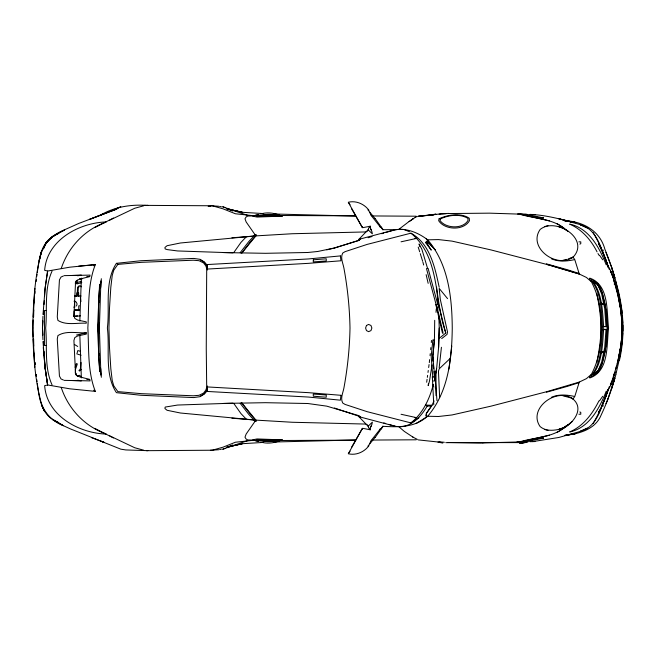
<?xml version="1.0" encoding="UTF-8"?>
<svg xmlns="http://www.w3.org/2000/svg" width="656" height="656" viewBox="0 0 656 656"><rect width="100%" height="100%" fill="white"/><g stroke="black" fill="none" stroke-linecap="round" stroke-linejoin="round"><path stroke-width="0.98" d="M79.835 321.071L81.344 278.103M98.843 322.883L98.843 333.117M33.612 316.955L33.792 309.886M100.794 374.322L100.917 375.011L99.376 328L100.917 280.989L100.794 281.678M91.34 437.56L104.206 442.431L70.348 428.876L63.247 425.629L52.775 419.619L63.452 425.67C51.455 421.201 42.771 411.271 40.147 398.758C34.497 375.609 33.169 351.739 32.8 328C33.169 304.261 34.497 280.391 40.147 257.242C42.796 244.352 51.963 234.331 64.419 230.125L52.775 236.381L46.158 242.876L52.775 236.381L63.247 230.371L78.876 223.393L116.907 209.018L89.388 219.448L104.206 213.569L101.081 214.742C114.849 206.96 130.175 204.426 145.771 205.328M438.618 347.278L439.225 328.041L438.839 315.864M382.325 426.293C397.405 427.113 413.944 427.876 426.236 417.265L428.024 415.847C448.45 391.624 451.886 358.537 452.255 328.041C451.992 297.529 448.409 264.45 428.024 240.235L426.236 238.817M32.882 328L33.12 319.931M33.21 316.905L34.907 288.378M439.225 328.041L438.618 347.319L436.593 368.877L434.584 378.438M74.128 315.331L74.128 310.993M42.952 316.307L42.46 328L42.952 339.693M43.034 314.363L45.1 288.255L47.617 271.043L69.782 267.189L95.317 264.63C87.453 284.737 89.036 306.836 87.847 328C89.036 349.164 87.453 371.263 95.317 391.37L69.782 388.811L47.617 384.957L44.657 385.687C46.773 415.633 78.786 433.157 106.19 434.075L105.788 434.034M99.425 302.432L99.515 300.391M620.97 344.966L621.191 340.989M621.568 334.019L621.847 329.033M207.247 389.713L207.476 386.007L206.911 390.722L203.86 394.289L200.047 396.683L193.594 397.577L140.901 395.265L116.424 392.665C104.148 374.133 110.036 349.008 107.371 328C110.036 306.992 104.148 281.867 116.424 263.335L140.901 260.735L193.594 258.423L200.047 259.317L203.86 261.711L206.911 265.278L207.476 269.993L207.247 266.287M368.631 428.188L368.352 425.99L372.37 422.136L371.878 424.489L369.443 429.483L370.46 429.811L362.465 428.27L348.295 453.763C356.093 455.633 364.285 452.05 368.959 445.678M42.935 320.866L42.46 328L42.935 335.134M43.337 314.749L43.608 310.673M44.018 304.564L44.288 300.489M44.559 296.414L45.1 288.255L47.617 271.043L44.657 270.313C46.773 240.367 78.786 222.843 106.19 221.925L105.788 221.966M100.753 287.41L101.319 278.718M34.219 302.834L34.424 299.767M602.511 329.025C601.388 344.375 601.462 361.308 592.352 374.478L597.46 371.64L602.134 363.522L605.742 346.876L607.128 329.033M436.019 312.354L436.265 308.919M606.037 329.058L604.734 347.36L601.683 362.022L598.231 370.542L592.917 374.806C602.61 361.382 602.511 343.859 603.717 328.041C602.511 312.223 602.61 294.7 592.917 281.276L598.231 285.54L601.683 294.06L604.734 308.722L606.037 327.024M622.011 342.973L620.305 353.6M622.232 339.988L622.749 333.018M622.897 331.026L622.897 325.056M100.171 286.303L100.024 288.14L100.245 286.27M430.672 349.632L430.853 347.598M431.304 342.506L431.484 340.472M432.607 359.898L434.477 337.496L434.707 320.3M445.645 332.789L438.495 304.048L437.806 303.843M429.311 362.604L429.623 359.619M430.049 355.634L430.262 353.641M34.834 293.699L35.055 291.666M36.17 281.49L36.392 279.456M81.057 362.538L80.335 369.205L78.958 370.542L79.565 371.034L81.147 369.484M439.184 367.663L441.422 347.278M448.934 369.123L451.771 346.024M428.434 383.629L428.188 385.605L429.442 381.3L432.05 364.933M99.581 284.401L97.506 328L99.581 371.599M426.679 382.251L427.072 379.307M427.343 377.348L427.605 375.38M428.007 372.436L428.27 370.476M428.671 367.524L429.065 364.58M36.761 276.43L37.039 274.454M37.318 272.478C39.04 259.063 41.008 241.957 54.801 235.406L50.537 238.046M619.428 360.431C625.398 334.568 623.585 307.443 615.935 282.129M619.617 357.438L619.961 355.519M617.878 361.94C625.34 331.903 622.036 299.972 610.736 271.33L611.384 273.117L610.654 270.928L612.811 276.406L610.777 271.207L610.334 271.33M618.231 359.242L620.601 346.868M596.73 362.711C602.569 335.077 604.627 303.285 589.424 278.316L590.031 278.193C609.367 285.278 606.464 311.6 608.588 328.041C606.464 344.482 609.367 370.804 590.031 377.889L589.424 377.766C604.627 352.797 602.569 321.005 596.73 293.371M617.878 361.243L620.847 346.229L617.919 362.055L610.654 385.154L612.811 379.676L610.777 384.875L610.334 384.752M618.288 360.193C624.979 334.035 622.618 306.245 614.311 280.752L615.369 284.196L612.524 275.266M432.534 388.163L433.345 384.301C429.713 398.832 422.833 413.362 410.935 422.907L367.089 411.665L345.007 404.399L342.694 402.981C340.185 398.159 343.031 392.821 343.916 387.958C347.549 368.188 349.632 348.139 350.001 328.041C349.632 307.935 347.549 287.894 343.916 268.124C343.031 263.261 340.185 257.923 342.694 253.101L345.007 251.683L367.089 244.417L410.935 233.175C430.049 243.589 434.994 267.615 439.184 287.246M436.593 368.877L434.559 378.52L434.764 380.529M615.976 374.076L616.181 373.141M616.296 372.534L619.1 360.316M76.76 283.269L77.49 280.178M63.419 275.987L61.016 277.053L59.434 279.94L57.277 316.955L57.925 320.407C66.166 325.655 76.982 322.686 86.264 323.211L86.264 321.866L77.736 320.087L74.817 318.422L73.923 315.495L75.506 283.064L76.481 280.67L79.442 279.21L89.716 276.57L90.077 275.11L64.222 275.635M615.935 374.355C612.155 388.245 607.358 401.898 601.199 414.912C595.369 429.582 578.838 433.911 564.603 435.436M615.656 369.041L616.451 366.089M616.984 364.129L618.042 360.193M76.883 353.978L77.818 350.566L80.401 351.304M426.646 242.671L427.089 241.129L435.166 249.813L427.089 240.965L425.465 242.507L431.271 250.141L426.646 242.671L425.465 242.507M368.959 210.322C364.285 203.95 356.093 200.367 348.295 202.237L362.465 227.73L370.46 226.189L369.443 226.517L371.878 231.511L372.37 233.864L368.352 230.01L368.557 229.313M611.671 388.647L614.836 378.217L607.94 398.881M76.481 305.999L77.088 304.007L76.317 302.104L74.8 301.506M615.369 371.919L612.524 380.816M607.554 390.476C601.38 405.236 598.526 426.515 580.33 431.353L587.358 428.147L580.011 431.517L558.781 437.478L532.672 441.619M75.12 367.319L76.358 363.563L77.334 363.924L75.202 370.181M613.171 378.865L609.719 387.352L607.653 390.435M608.342 389.172L602.536 405.006L602.618 405.736L603.553 405.9M604.971 398.922L609.375 386.474M601.29 366.36C609.252 341.784 609.252 314.298 601.29 289.722M613.557 375.839L614.59 372.977M604.611 398.922L608.342 389.131C604.676 401.128 599.354 412.599 593.163 423.481M362.219 429.565L362.219 428.712L351.542 447.31M606.234 391.165C599.486 408.253 589.277 427.884 569.654 431.96C583.34 426.17 592.442 413.838 598.928 400.906M61.254 268.452C68.257 247.312 84.304 230.043 105.321 222.359M601.281 406.769L604.242 399.791M605.947 403.711L607.981 398.922M371.558 425.301L369.443 429.483M46.158 242.835L43.394 248.919L46.355 242.425M434.01 400.931L432.001 405.252L426.4 413.534L426.072 416.166L426.4 413.247L432.001 405.252L425.711 405.129L427.212 406.023L430.91 406.146M75.219 283.146L76.522 280.383M367.393 231.199L368.065 229.764L358.889 239.342L395.552 229.641L382.325 229.707M100.917 281.235C97.309 296.266 99.581 312.592 98.072 328C99.581 343.408 97.309 359.734 100.917 374.765M572.212 421.488L563.693 428.188C556.009 430.27 546.866 432.206 540.142 426.605C527.408 408.54 556.747 386.843 572.983 398.996C584.537 408.852 573.442 422.817 563.693 428.188L556.993 432.534M598.477 412.517L599.699 410.082M366.04 424.071L292.24 422.259L255.865 420.111L246.164 434.034L244.983 437.199L246.082 438.987L247.788 439.955L255.053 440.119L235.406 442.234L223.106 447.146L212.306 450.229L147.805 450.672L125.763 449.942L120.811 449.171L101.081 441.258M371.558 230.699L369.697 226.427M600.953 367.294L597.952 372.124L591.581 376.593L590.884 374.765L586.464 378.619L579.281 382.071L546.44 391.771L491.024 406.146L452.058 414.953L438.495 416.494L427.499 416.248M52.045 271.125C44.075 288.607 47.412 309.279 45.666 328C47.412 346.721 44.075 367.393 52.045 384.875M369.549 443.595L370.615 441.898M78.556 286.016L77.531 287.607L77.129 295.446L77.941 295.446L78.31 287.894L79.794 285.581M348.943 452.911L350.083 451.164M358.889 239.342L360.374 238.85L359.258 240.235L334.371 247.993L317.766 251.478L307.787 252.494L265.401 253.306L223.352 252.576M359.258 240.317L359.742 239.588M602.7 396.281L599.535 400.824M375.166 437.445L383.047 426.318L380.447 429.442L382.719 426.769M399.201 426.769C411.796 426.949 421.382 416.093 427.212 406.023M117.842 264.393L113.783 270.157L112.242 275.389L110.823 287.287L109.478 308.64L108.953 328L109.478 347.36L110.823 368.713L112.242 380.611L113.783 385.843L117.842 391.607L141.507 393.682L193.348 395.789L199.03 395.306L203.54 393.116L205.812 390.148L206.706 387.589L206.255 348.418L206.706 268.411L205.812 265.852L203.54 262.884L199.03 260.694L193.348 260.211L141.507 262.318L117.842 264.393L116.424 263.335M572.983 398.996L574.771 396.478L579.281 382.071L578.666 382.76L567.301 386.376L546.481 392.222M375.093 437.363L367.942 446.129M241.9 253.019L255.865 235.889L292.24 233.741L366.04 231.929M370.542 441.299L380.406 428.835L379.594 429.565M612.409 380.136L614.557 377.61L612.917 378.504M573.516 256.717C589.826 238.53 555.37 216.824 540.142 229.477C527.268 247.804 557.403 269.6 573.516 256.717L571.77 257.931L568.194 258.89M207.189 390.64L204.311 393.928L200.334 396.117M246.443 236.66L240.965 242.384L233.946 252.33L232.847 252.822L177.555 250.953L167.288 249.616L165.14 248.919L164.935 247.46L167.083 245.713L180.359 242.999L255.865 235.889L246.164 221.966L244.983 218.801L246.082 217.013L247.788 216.045L255.053 215.881L235.406 213.766L223.106 208.854L212.306 205.771L144.435 205.369M611.064 382.407L612.122 381.382M450.27 358.365L439.184 368.836L438.454 371.23L439.635 397.216M417.347 439.389L412.763 437.035M438.864 338.594L445.883 332.994C433.862 300.218 440.627 257.546 410.935 233.175M441.701 338.594L447.023 334.412L447.507 331.936L440.324 299.505L439.184 288.419L447.548 298.611M146.378 450.672L147.805 450.672M448.196 442.48L479.052 443.005L517.74 441.988M93.685 265.811L95.317 264.63L78.712 266.131M409.106 221.564L412.763 218.965M409.557 221.318L413.206 218.801M563.766 428.024C551.614 437.486 535.378 437.347 521.11 441.463L520.454 441.578M409.106 221.482L398.758 229.395L395.552 229.723C406.654 227.935 417.97 232.7 426.81 239.178M412.763 219.047L415.199 217.423M410.935 422.907L418.93 417.831M416.166 423.481L426.81 416.904M415.199 217.505L416.535 216.611M367.393 424.801L368.065 426.236L358.889 416.658L395.552 426.359L398.758 426.687L404.358 431.435L413.206 437.281M77.318 376.405L79.36 375.248L81.475 376.995M94.743 227.648L113.463 218.03M55.58 235.004L58.696 233.413M109.683 220.162L134.734 208.247L143.664 205.812M147.805 205.328L146.378 205.328M578.912 241.859L580.781 241.859L580.781 243.729L579.847 244.089M225.377 448.36L222.581 449.253L248.124 440.455M232.855 444.94L226.353 447.384L242.425 443.694L228.755 446.703L242.466 443.694L263.548 442.415M368.352 230.01L368.631 227.812M280.629 440.406L281.522 440.324L256.594 439.717C265.032 441.742 272.535 440.75 280.989 440.324C274.552 442.939 267.213 444.202 260.489 441.906M443.046 333.601L442.357 332.666L435.822 304.54L438.495 304.048M359.094 239.465L360.111 239.12M551.352 397.331C558.592 394.084 566.759 394.764 574.328 396.404M358.299 240.613L334.371 248.066L326.745 249.854M368.082 237.743L372.009 236.513M381.817 233.733L383.776 233.077M385.736 232.503L395.552 229.641M544.529 226.64L548.022 225.623M219.735 449.622L221.498 449.13M81.787 282.621L76.883 283.958L76.678 282.613L81.557 281.309M562.84 260.334L566.407 259.374M416.535 216.693L417.347 216.611M260.489 214.094C267.213 211.798 274.552 213.061 280.989 215.676C272.535 215.25 265.032 214.258 256.594 216.283L281.522 215.676L280.629 215.594M259.358 440.488L260.252 440.242C264.991 441.832 270.165 442.185 274.995 440.783M549.441 435.166L520.659 441.824L516.887 442.029M254.528 215.84L253.019 216.242L257.078 217.054L282.572 216.119L281.645 215.922M76.522 335.019L86.264 332.789L86.264 334.134L77.736 335.913L74.817 337.578L73.923 340.505L75.506 372.936L76.481 375.33L79.442 376.79L89.716 379.43L90.077 380.89L64.222 380.365M401.054 241.802L416.781 238.366L414.854 238.538M281.645 440.078L282.572 439.881L257.078 438.946L253.019 439.758L254.528 440.16M428.27 215.496L440.971 213.766M527.891 442.046L523.07 443.038L519.593 443.038M574.328 259.678C566.759 261.318 558.592 261.998 551.352 258.743M428.253 215.578L436.019 214.135L418.323 216.365L433.378 214.865L418.118 216.201M567.243 434.944L575.911 433.419M603.553 250.182L602.618 250.346L602.536 251.076L609.375 269.608M77.654 275.774L80.549 275.307M569.941 258.226L571.77 257.931M74.046 301.211L74.899 301.088M600.281 352.395L604.848 351.788M600.281 352.157L604.848 351.583L604.848 352.518M600.281 353.092L602.11 352.862M433.419 381.013L435.043 380.816L432.853 356.782M436.994 400.685L435.043 376.995L432.329 376.79L433.78 404.777M218.891 449.721L210.396 450.27M255.135 235.971L255.865 235.889M280.26 440.406L280.989 440.324M73.841 316.512L80.54 315.823M439.143 214.217L446.269 213.708M231.912 237.8L254.126 236.053M73.554 316.11L77.482 315.848M449.155 213.544L489.565 213.159L519.97 214.135L549.441 220.916M441.578 213.725L448.647 213.405M73.759 307.131L74.817 307.09L74.571 301.17M70.799 275.512L81.516 275.143M529.958 441.701L534.952 441.545M273.462 442.021L355.396 439.987M223.352 403.424L265.401 402.694L307.787 403.506L326.745 406.146L359.258 415.765M427.499 239.834L438.495 239.588L452.058 241.129L491.024 249.936L550.655 265.442L579.281 274.011L586.464 277.463L590.884 281.317L591.581 279.489L597.952 283.958L600.953 288.788M275.495 440.586L261.859 440.611M74.53 309.648L79.442 309.566L78.753 309.566L78.753 305.835L79.524 305.835M519.593 443.087L523.07 443.038L520.233 442.39M480.807 442.652L485.063 442.603M274.79 440.299L261.76 440.414M261.76 215.586L274.79 215.701M355.716 440.151L280.153 440.504M372.1 440.053L416.134 439.799M251.97 215.553L254.987 215.545M280.153 215.496L355.716 215.849M208.165 206.296L210.642 206.296M261.859 215.389L275.495 215.414M86.838 276.57L89.716 276.57M74.612 296.537L74.612 295.766L81.065 296.012M46.281 310.542L44.452 310.542L44.452 345.458L46.281 345.458M607.571 326.499L602.093 326.499L602.093 329.583L607.571 329.583L607.571 327.795M86.838 379.43L89.716 379.43M445.793 442.652L481.192 442.652M484.669 442.603L520.069 442.603M251.97 440.447L254.987 440.455M372.1 215.947L416.134 216.201M273.462 213.979L355.396 216.062M74.612 295.766L75.907 295.807L75.907 296.537M86.264 332.789C76.982 333.314 66.166 330.345 57.925 335.593L57.277 339.045L59.434 376.06L61.016 378.947L63.419 380.013M529.958 214.381C543.709 214.914 557.256 218.292 570.548 221.646L558.781 218.76L580.011 224.565L587.358 227.935L580.33 224.729C598.969 229.871 601.347 252.043 608.342 266.91L604.611 257.16M70.799 380.488L81.516 380.857M532.672 214.455L534.952 214.537M210.396 205.73L218.891 206.279M263.548 213.585L242.466 212.306L228.764 209.297L242.425 212.306L226.353 208.616L232.855 211.06M74.538 310.321L79.442 310.624M440.971 442.316L418.118 439.881M399.201 229.313L403.907 229.477L409.516 231.748M246.443 419.34L240.965 413.616L233.946 403.67L232.847 403.178L177.555 405.047L165.14 407.081L164.935 408.54L167.083 410.287L180.359 413.001L254.126 419.947M439.143 441.865L444.342 442.275M231.912 418.2L255.865 420.111L241.9 402.981M414.854 417.544L416.781 417.716L401.054 414.272M79.565 278.759L81.959 279.005M280.26 215.594L280.989 215.676M255.135 420.029L255.865 420.111M600.281 302.99L602.11 303.22M600.281 303.925L604.848 304.499L604.848 303.564M600.281 303.687L604.848 304.294M77.654 380.226L80.549 380.693M564.603 220.646C582.995 221.498 599.838 230.592 604.889 249.247C609.112 259.874 613.04 270.649 615.935 281.719M564.636 220.654L575.747 222.499L564.636 220.629M564.349 220.629L575.911 222.655M520.454 214.496L521.11 214.619C535.378 218.735 551.614 218.596 563.766 228.058L567.907 231.224L563.57 228.378L558.896 226.681L563.766 228.058M437.978 442.087L442.8 443.087M274.995 215.217C270.165 213.815 264.991 214.168 260.252 215.758L259.358 215.512M562.84 395.748L571.77 398.143L573.516 399.365M143.664 450.188L134.734 447.753L109.683 435.838M219.735 206.378L221.498 206.87M546.481 263.86L567.301 269.706L578.666 273.322L579.281 274.011L546.44 264.311M77.736 354.224L81.147 355.199M544.529 429.442L548.022 430.459M383.776 422.923L385.736 423.497M388.68 424.358L395.552 426.359M248.124 215.545L222.581 206.747L225.377 207.64M334.371 408.007L359.742 416.494L360.374 417.15L358.889 416.658M359.094 416.535L360.111 416.88M579.847 411.993L580.781 412.353L580.781 414.223L578.912 414.223M113.463 437.97L94.743 428.352M105.321 433.641C84.304 425.957 68.257 408.688 61.254 387.548M55.58 420.996L58.696 422.587M612.917 277.57L614.557 278.472L612.409 275.938M200.334 259.883L204.311 262.072L207.189 265.36M594.91 283.023L592.352 281.604C601.462 294.765 601.388 311.707 602.511 327.057M74.366 344.441L77.695 346.466M54.801 420.594C41 414.034 39.024 396.946 37.318 383.522M556.993 223.548L563.693 227.894L563.766 228.46M93.685 390.189L95.317 391.37M435.043 376.995L434.436 376.552L433.977 371.575M379.594 226.435L380.406 227.165L370.542 214.701M367.942 209.871L375.093 218.637M382.719 229.231L380.447 226.558L383.047 229.682L375.166 218.555M607.653 265.647L609.719 268.73L613.171 277.217M572.983 257.078L574.771 259.596L579.281 274.011M599.535 255.258L602.7 259.801M348.943 203.089L350.083 204.836M369.549 212.405L370.615 214.102M593.163 232.601C599.256 242.95 604.168 254.085 607.554 265.606M597.46 284.442L601.667 291.748M597.05 251.871C591.064 240.022 582.003 229.485 569.654 224.122C589.277 228.198 599.486 247.829 606.234 264.917M597.985 253.519L598.928 255.176M351.542 208.69L362.219 227.288L362.219 226.435M598.477 243.565L604.242 256.291M75.219 372.854L76.522 375.617M605.947 252.371L611.671 267.435L614.836 277.865L611.671 267.435M75.178 371.788L76.03 373.953M80.819 285.983L81.147 286.877M613.557 280.243L614.59 283.105M604.971 257.16L608.383 266.943M419.93 246.771L419.053 243.966L421.857 249.247L427.605 268.55M418.225 247.107L419.692 251.797M420.275 253.675L422.62 261.178M368.352 425.99L368.557 426.687M607.858 266.582L608.137 267.558M437.601 303.826L428.106 268.411L426.482 268.607L437.076 308.23M615.123 285.073L616.451 289.985M616.984 291.953L618.042 295.889M438.569 306.729L439.323 309.607M422.907 262.113L423.653 265.008M426.138 274.651L428.163 283.359M436.552 304.737L443.005 332.543M616.296 283.548L619.1 295.766M615.976 282.006L616.181 282.941M602.134 292.56L605.742 309.206L607.128 327.049M618.329 295.889L615.246 283.794C621.199 303.548 623.676 324.4 621.289 344.966L622.306 328.041L621.289 311.116M620.912 306.319L622.011 313.101M620.847 309.812L617.878 294.954M618.231 296.84L620.601 309.214M619.617 298.644L619.961 300.563M620.305 302.482L621.863 311.116M43.271 347.483L45.1 367.745L47.617 384.957L45.018 367.778L43.034 341.637M47.617 384.957L45.1 367.745L44.559 359.586M36.761 379.57L37.039 381.546M80.253 296.012L80.934 301.612M100.245 369.73L100.024 367.86L100.171 369.697M437.601 298.693L438.216 304.728M34.866 367.212L33.194 339.095M436.593 287.205L438.249 304.843M435.264 386.507L435.428 388.491M433.149 361.579L432.73 356.577L434.518 340.177L432.853 339.89L431.189 356.454L432.821 377.7M433.313 363.572L433.731 368.574M622.232 316.094L622.749 323.064M100.753 368.59L101.319 377.282M43.337 341.251L43.608 345.327M44.018 351.436L44.288 355.511M34.219 353.19L34.424 356.233M81.344 377.897L79.835 334.929M620.97 311.116L621.24 316.094M621.568 322.063L621.847 327.049M99.425 353.568L99.515 355.609M32.841 328L33.128 337.077M33.612 339.045L33.792 346.114M436.019 371.64L436.019 395.609M427.778 241.055L427.778 244.122M78.671 296.496L78.671 292.847L76.883 292.806L76.883 296.455M313.306 259.801L313.265 261.916L326.253 260.981L326.253 258.784L313.306 259.801M340.948 395.306L340.382 400.176L308.435 397.052L206.46 391.411L207.394 386.942L308.599 392.665L340.948 395.306M440.365 218.965L440.037 220.547C445.752 228.6 462.98 229.329 468.048 220.383L467.884 218.317C459.987 213.618 448.343 214.979 440.365 218.965M439.11 218.76L438.659 220.711C444.768 230.182 463.751 230.83 469.466 220.711L469.27 218.235C460.897 212.585 447.835 214.668 439.11 218.76M258.866 441.422L254.684 440.488L258.866 441.422M41.607 250.953L39.212 260.612L41.648 250.912M366.483 325.483L365.589 328.041L366.483 330.599L368.631 331.657L370.952 330.599L371.878 328.041L370.952 325.483L368.631 324.425L366.483 325.483M601.117 407.852L598.518 413.288L601.199 407.811M483.538 442.603L482.324 442.652L483.538 442.603M250.51 241.572L241.859 252.863L240.194 252.658L248.722 241.654L254.889 234.922L256.594 234.881L250.51 241.572M567.907 424.858L563.766 427.622L558.896 429.401L563.57 427.696L567.907 424.858M118.531 207.64L111.225 210.97L120.811 206.829L118.531 207.64M543.553 438.093L525.735 441.824L517.781 442.07L521.758 441.906L540.995 437.888L543.553 438.093M258.866 214.578L254.684 215.512L258.866 214.578M543.553 217.948L540.995 218.153L521.758 214.135L517.781 213.971L525.735 214.094L543.553 217.948M575.747 433.583L564.636 435.453L575.747 433.583M340.382 255.906L308.435 258.948L206.46 264.589L207.394 269.058L308.599 263.335L340.948 260.776L340.382 255.906M241.859 403.137L240.194 403.342L248.722 414.346L254.889 421.078L256.594 421.119L250.51 414.428L241.859 403.137M320.571 394.535L313.265 394.084L313.306 396.199L326.253 397.216L326.253 395.019L320.571 394.535M601.199 248.271L598.518 242.794L601.117 248.23M44.534 411.296L41.648 405.088L44.534 411.378M614.516 284.483L614.311 283.958L614.516 284.483M35.055 364.334L34.834 362.301L35.055 364.334M36.424 376.544L36.203 374.51L36.392 376.544"/></g></svg>
